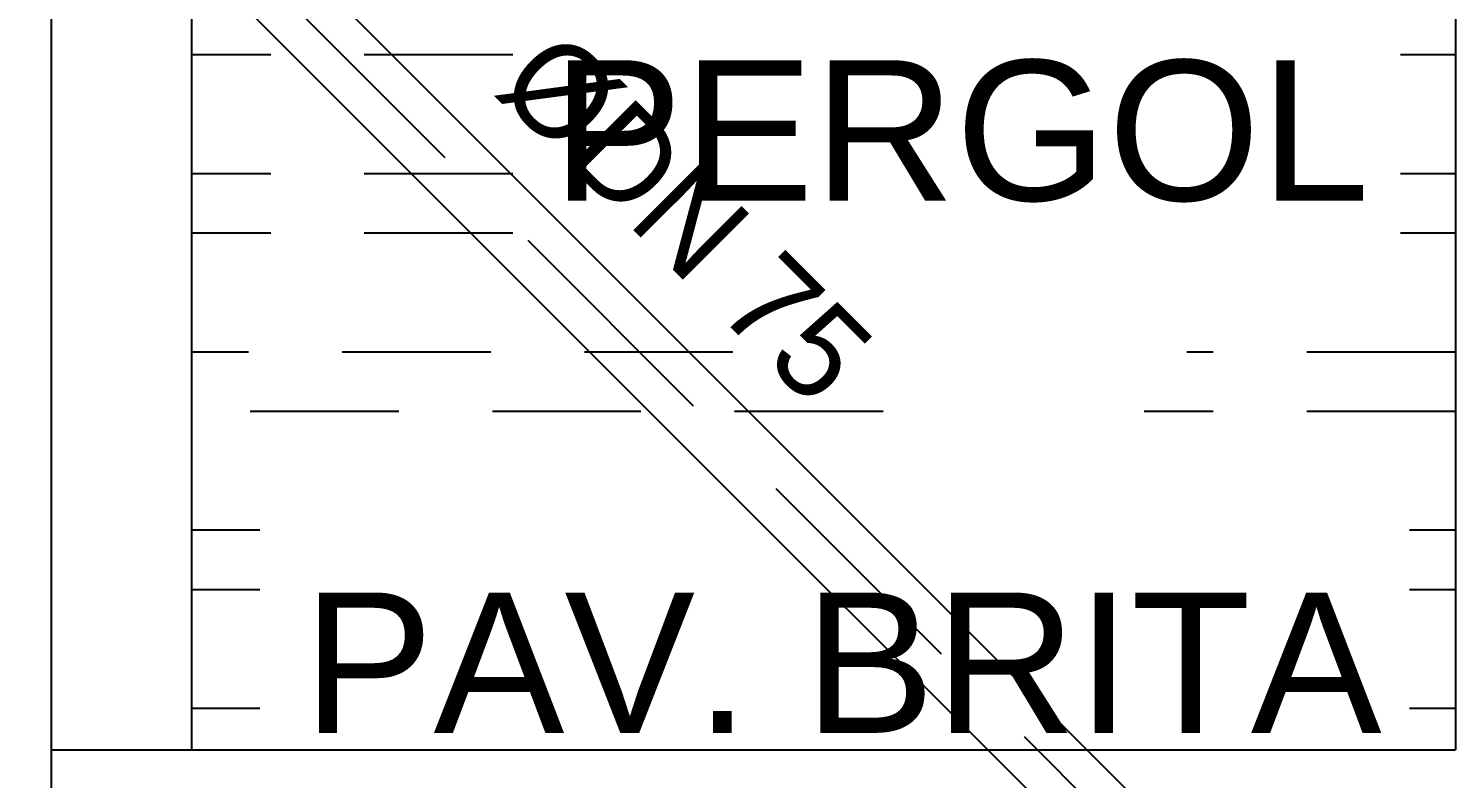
# Model space of a CAD drawing. Header units: millimetres. Extents: x -1292 to 2253, y 326 to 453.
# Drawn here: x 2097.474 to 2098.999, y 354.141 to 354.942 of the extents above; entities that cross this region are included whole.
import ezdxf
from ezdxf.enums import TextEntityAlignment as Align

# ---------------------------------------------------------------- set-up
doc = ezdxf.new("R2010")
doc.units = ezdxf.units.MM
doc.header["$LTSCALE"] = 0.5
doc.linetypes.add('HIDDEN', pattern=[9.525, 6.35, -3.175])
doc.linetypes.add('HIDDENX2', pattern=[0.75, 0.5, -0.25])
for name, color, linetype in [('-HIDRO', 8, 'Continuous'), ('Eixo', 4, 'HIDDENX2'), ('Esgoto', 5, 'ByLayer'), ('TEXTO', 7, 'Continuous')]:
    doc.layers.add(name, color=color, linetype=linetype)
doc.styles.add('CARIMBO_DADOS', font='arial.ttf', dxfattribs={"height": 0.1})

msp = doc.modelspace()

# ---------------------------------------------------------------- linework, layer by layer
at = {"layer": '-HIDRO', "ltscale": 0.05}
for p, q in [((2097.4987, 354.1712), (2097.4987, 355.7712)), ((2097.6487, 354.1712), (2097.6487, 355.7712)), ((2098.9987, 355.7712), (2098.9987, 354.1712)), ((2097.4987, 354.1712), (2098.9987, 354.1712)), ((2097.4987, 352.5212), (2097.4987, 354.1712))]:
    msp.add_line(p, q, dxfattribs=at)
at = {"layer": '-HIDRO', "linetype": 'HIDDEN', "ltscale": 0.05}
for p, q in [((2097.9916, 354.9138), (2097.6487, 354.9138)), ((2098.9987, 354.9138), (2098.94, 354.9138)), ((2097.9916, 354.7868), (2097.6487, 354.7868)), ((2098.9987, 354.7868), (2098.94, 354.7868)), ((2097.9916, 354.7233), (2097.6487, 354.7233)), ((2098.9987, 354.7233), (2098.94, 354.7233)), ((2098.2268, 354.5963), (2097.6487, 354.5963)), ((2098.9987, 354.5963), (2098.7116, 354.5963)), ((2098.3872, 354.5328), (2097.6487, 354.5328)), ((2098.9987, 354.5328), (2098.666, 354.5328)), ((2097.7213, 354.4058), (2097.6487, 354.4058)), ((2098.9987, 354.4058), (2098.9495, 354.4058)), ((2097.7213, 354.3423), (2097.6487, 354.3423)), ((2098.9987, 354.3423), (2098.9495, 354.3423)), ((2097.7213, 354.2153), (2097.6487, 354.2153)), ((2098.9987, 354.2153), (2098.9495, 354.2153))]:
    msp.add_line(p, q, dxfattribs=at)
at = {"layer": 'Eixo'}
msp.add_line((2098.7149, 354.0083), (2097.2763, 355.4469), dxfattribs=at)
at = {"layer": 'Esgoto', "color": 3}
for points in [[(2098.7673, 354.0089, 0), (2097.3029, 355.4734, 0)], [(2098.7143, 353.9559, 0), (2097.2498, 355.4203, 0)]]:
    msp.add_polyline3d(points, dxfattribs=at)

# ---------------------------------------------------------------- texts
at = {"layer": '-HIDRO', "char_height": 0.15, "attachment_point": 5, "style": 'CARIMBO_DADOS'}
for s, insert in [('PERGOL', (2098.4701, 354.8321)), ('PAV. BRITA', (2098.3435, 354.2643))]:
    msp.add_mtext(s, dxfattribs=dict(at, insert=insert))
at = {"layer": 'TEXTO'}
msp.add_text('ØDN 75', height=0.1, rotation=315, dxfattribs=at).set_placement((2098.177, 354.7407), align=Align.MIDDLE_CENTER)

doc.saveas('drawing.dxf')
